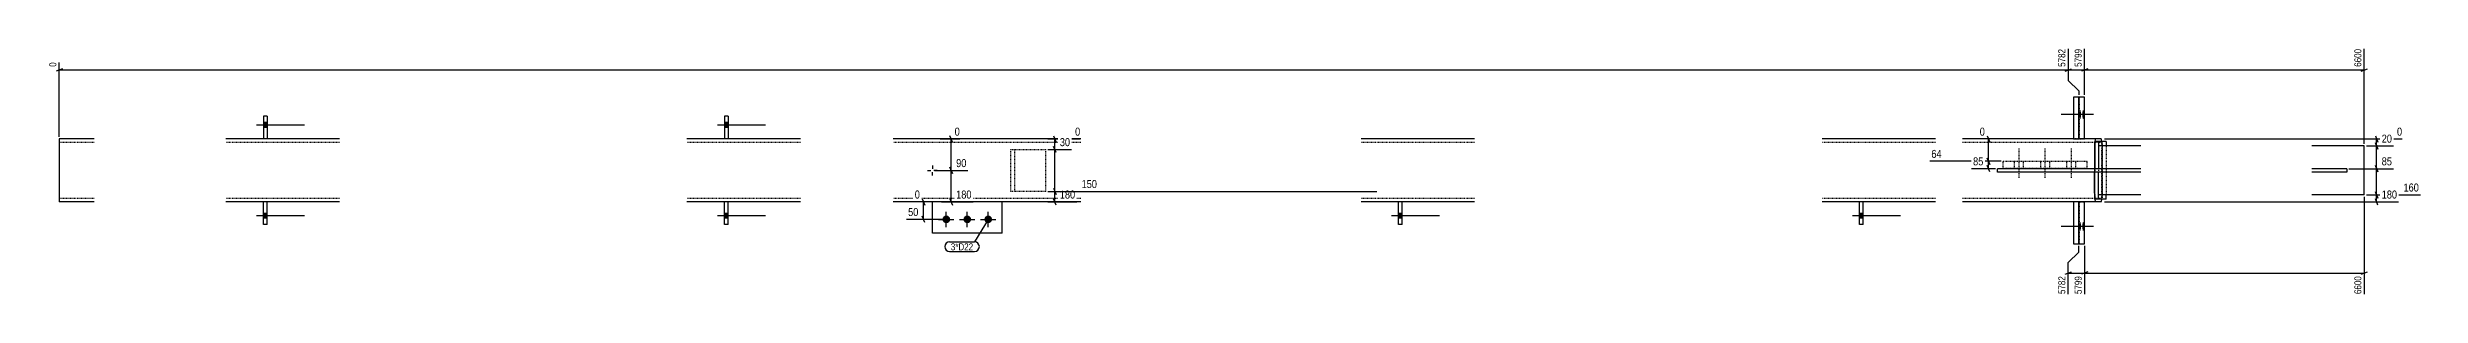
# Model space of a CAD drawing. Header units: millimetres. Extents: x 24 to 45421, y 9 to 1226.
# Drawn here: x 23905 to 30700, y 10 to 720 of the extents above; entities that cross this region are included whole.
import ezdxf

# ---------------------------------------------------------------- set-up
doc = ezdxf.new("R2010")
doc.units = ezdxf.units.MM
doc.linetypes.add('DXK_LINE_DOT2', pattern=[3.9198, 1.9599, -1.9599])
for name, color, linetype in [('MÅLSÆTNING', 7, 'Continuous'), ('STÅL', 7, 'Continuous'), ('TEKST', 7, 'Continuous')]:
    doc.layers.add(name, color=color, linetype=linetype)
doc.styles.add('Arial Narrow', font='ARIALN.TTF', dxfattribs={"height": 0.2})

msp = doc.modelspace()

# ---------------------------------------------------------------- hatches: boundary and pattern name
at = {"layer": 'STÅL', "linetype": 'Continuous'}
for points in [[(24533.8, 491.2), (24533.8, 505.2), (24523.8, 505.2), (24523.8, 491.2)], [(24533.8, 491.2), (24533.8, 505.2), (24523.8, 505.2), (24523.8, 491.2)], [(25853.8, 491.2), (25853.8, 505.2), (25843.8, 505.2), (25843.8, 491.2)], [(25853.8, 491.2), (25853.8, 505.2), (25843.8, 505.2), (25843.8, 491.2)], [(29722.9, 528.2), (29723, 530.9), (29723.1, 533.5), (29723.4, 535.8), (29723.7, 537.8), (29724.1, 539.4), (29724.5, 540.5), (29725, 541.1), (29725.5, 541.1), (29726, 540.5), (29726.4, 539.4), (29726.8, 537.8), (29727.2, 535.8), (29727.4, 533.5), (29727.5, 530.9), (29727.6, 528.2), (29727.5, 525.5), (29727.4, 522.9), (29727.2, 520.5), (29726.8, 518.5), (29726.4, 516.9), (29726, 515.8), (29725.5, 515.2), (29725, 515.2), (29724.5, 515.8), (29724.1, 516.9), (29723.7, 518.5), (29723.4, 520.5), (29723.1, 522.9), (29723, 525.5)], [(29731.5, 528.2), (29731.5, 530.9), (29731.7, 533.5), (29731.9, 535.8), (29732.3, 537.8), (29732.6, 539.4), (29733.1, 540.5), (29733.6, 541.1), (29734, 541.1), (29734.5, 540.5), (29734.9, 539.4), (29735.3, 537.8), (29735.7, 535.8), (29735.9, 533.5), (29736, 530.9), (29736.1, 528.2), (29736, 525.5), (29735.9, 522.9), (29735.7, 520.5), (29735.3, 518.5), (29734.9, 516.9), (29734.5, 515.8), (29734, 515.2), (29733.6, 515.2), (29733.1, 515.8), (29732.6, 516.9), (29732.3, 518.5), (29731.9, 520.5), (29731.7, 522.9), (29731.5, 525.5)], [(24523.8, 245.2), (24523.8, 231.2), (24533.8, 231.2), (24533.8, 245.2)], [(24523.8, 245.2), (24523.8, 231.2), (24533.8, 231.2), (24533.8, 245.2)], [(25843.8, 245.2), (25843.8, 231.2), (25853.8, 231.2), (25853.8, 245.2)], [(25843.8, 245.2), (25843.8, 231.2), (25853.8, 231.2), (25853.8, 245.2)], [(26478.8, 239.2, -1), (26478.8, 217.2, -1)], [(26538.8, 239.2, -1), (26538.8, 217.2, -1)], [(26598.8, 239.2, -1), (26598.8, 217.2, -1)], [(27773.8, 245.2), (27773.8, 231.2), (27783.8, 231.2), (27783.8, 245.2)], [(27773.8, 245.2), (27773.8, 231.2), (27783.8, 231.2), (27783.8, 245.2)], [(29093.8, 245.2), (29093.8, 231.2), (29103.8, 231.2), (29103.8, 245.2)], [(29093.8, 245.2), (29093.8, 231.2), (29103.8, 231.2), (29103.8, 245.2)], [(29722.9, 208.2), (29723, 210.9), (29723.1, 213.5), (29723.4, 215.8), (29723.7, 217.8), (29724.1, 219.4), (29724.5, 220.5), (29725, 221.1), (29725.5, 221.1), (29726, 220.5), (29726.4, 219.4), (29726.8, 217.8), (29727.2, 215.8), (29727.4, 213.5), (29727.5, 210.9), (29727.6, 208.2), (29727.5, 205.5), (29727.4, 202.9), (29727.2, 200.5), (29726.8, 198.5), (29726.4, 196.9), (29726, 195.8), (29725.5, 195.2), (29725, 195.2), (29724.5, 195.8), (29724.1, 196.9), (29723.7, 198.5), (29723.4, 200.5), (29723.1, 202.9), (29723, 205.5)], [(29731.5, 208.2), (29731.5, 210.9), (29731.7, 213.5), (29731.9, 215.8), (29732.3, 217.8), (29732.6, 219.4), (29733.1, 220.5), (29733.6, 221.1), (29734, 221.1), (29734.5, 220.5), (29734.9, 219.4), (29735.3, 217.8), (29735.7, 215.8), (29735.9, 213.5), (29736, 210.9), (29736.1, 208.2), (29736, 205.5), (29735.9, 202.9), (29735.7, 200.5), (29735.3, 198.5), (29734.9, 196.9), (29734.5, 195.8), (29734, 195.2), (29733.6, 195.2), (29733.1, 195.8), (29732.6, 196.9), (29732.3, 198.5), (29731.9, 200.5), (29731.7, 202.9), (29731.5, 205.5)]]:
    msp.add_hatch(color=96, dxfattribs=at).paths.add_polyline_path(points)

# ---------------------------------------------------------------- linework, layer by layer
at = {"layer": 'MÅLSÆTNING', "color": 7, "linetype": 'Continuous'}
for p, q in [((29691, 715.9), (29691, 625.8)), ((29738.1, 584.2), (29738.1, 715.9)), ((30538.8, 444.2), (30538.8, 715.9)), ((23947.8, 659.4), (23929.8, 652.2)), ((23938.8, 464.2), (23938.8, 677.6)), ((29682, 652.2), (29700, 659.4)), ((29691, 655.8), (29738.1, 655.8)), ((29691, 625.8), (29721, 595.8)), ((29691, 625.8), (29721, 595.8)), ((29747.1, 659.4), (29729.1, 652.2)), ((30529.8, 652.2), (30547.8, 659.4)), ((29721, 595.8), (29721, 584.2)), ((29721, 595.8), (29721, 584.2)), ((26461.3, 458.2), (26517.3, 458.2)), ((26496.1, 449.2), (26488.9, 467.2)), ((26769.8, 458.2), (26862.1, 458.2)), ((26769.8, 428.2), (26837.5, 428.2)), ((26769.8, 428.2), (26837.5, 428.2)), ((26785.7, 467.2), (26792.9, 449.2)), ((26792.9, 419.2), (26785.7, 437.2)), ((26792.9, 419.2), (26785.7, 437.2)), ((26789.3, 428.2), (26789.3, 458.2)), ((29500.4, 458.2), (29437.7, 458.2)), ((29459, 467.2), (29466.2, 449.2)), ((29462.6, 394.4), (29462.6, 458.2)), ((29794.5, 458.2), (30647, 458.2)), ((30570.6, 467.2), (30577.8, 449.2)), ((26444.8, 368.2), (26540.7, 368.2)), ((26496.1, 359.2), (26488.9, 377.2)), ((26492.5, 278.2), (26492.5, 368.2)), ((29499.2, 394.4), (29294.9, 394.4)), ((29499.2, 394.4), (29294.9, 394.4)), ((29482.8, 373.2), (29414.4, 373.2)), ((29466.2, 385.4), (29459, 403.4)), ((29459, 403.4), (29466.2, 385.4)), ((29466.2, 364.2), (29459, 382.2)), ((29462.6, 373.2), (29462.6, 394.4)), ((30494.8, 373.2), (30622.4, 373.2)), ((30570.6, 382.2), (30577.8, 364.2)), ((30574.2, 298.2), (30574.2, 373.2)), ((26432.8, 278.2), (26388.5, 278.2)), ((26409.7, 287.2), (26416.9, 269.2)), ((26413.3, 228.2), (26413.3, 278.2)), ((26465, 278.2), (26555.3, 278.2)), ((26488.9, 287.2), (26496.1, 269.2)), ((26769.8, 308.2), (27711, 308.2)), ((26769.8, 278.2), (26852.1, 278.2)), ((26785.7, 317.2), (26792.9, 299.2)), ((26792.9, 269.2), (26785.7, 287.2)), ((26789.3, 278.2), (26789.3, 308.2)), ((29794.5, 278.2), (30637, 278.2)), ((30538.8, 292.2), (30538.8, 14.4)), ((30544.8, 298.2), (30699.4, 298.2)), ((30544.8, 298.2), (30699.4, 298.2)), ((30577.8, 289.2), (30570.6, 307.2)), ((30570.6, 307.2), (30577.8, 289.2)), ((30577.8, 269.2), (30570.6, 287.2)), ((30574.2, 278.2), (30574.2, 298.2)), ((26472.8, 228.2), (26365.1, 228.2)), ((26416.9, 219.2), (26409.7, 237.2)), ((29721, 134.6), (29721, 152.2)), ((29738.1, 152.2), (29738.1, 14.4)), ((29738.1, 152.2), (29738.1, 14.4)), ((29682, 71), (29700, 78.2)), ((29691, 104.6), (29721, 134.6)), ((29691, 14.4), (29691, 104.6)), ((29691, 74.6), (29738.1, 74.6)), ((29747.1, 78.2), (29729.1, 71)), ((29747.1, 78.2), (29729.1, 71)), ((29738.1, 74.6), (30538.8, 74.6)), ((30529.8, 71), (30547.8, 78.2))]:
    msp.add_line(p, q, dxfattribs=at)
at = {"layer": 'STÅL', "color": 2, "linetype": 'Continuous'}
for p, q in [((29738.1, 578.2), (29706.1, 578.2)), ((29706.1, 578.2), (29706.1, 458.2)), ((29721, 458.2), (29721, 578.2)), ((29738.1, 458.2), (29738.1, 578.2)), ((24533.8, 523.2), (24523.8, 523.2)), ((24523.8, 523.2), (24523.8, 458.2)), ((24533.8, 523.2), (24533.8, 458.2)), ((25853.8, 523.2), (25843.8, 523.2)), ((25843.8, 523.2), (25843.8, 458.2)), ((25853.8, 523.2), (25853.8, 458.2)), ((23938.8, 458.2), (23938.8, 433.2)), ((24038.8, 458.2), (23938.8, 458.2)), ((23938.8, 433.2), (23938.8, 303.2)), ((24523.8, 458.2), (24416.3, 458.2)), ((24533.8, 458.2), (24523.8, 458.2)), ((24741.3, 458.2), (24533.8, 458.2)), ((25843.8, 458.2), (25736.3, 458.2)), ((25853.8, 458.2), (25843.8, 458.2)), ((26061.3, 458.2), (25853.8, 458.2)), ((26863.8, 458.2), (26326.8, 458.2)), ((27991.3, 458.2), (27666.3, 458.2)), ((29311.3, 458.2), (28986.3, 458.2)), ((29706.1, 458.2), (29388.8, 458.2)), ((29706.1, 458.2), (29721, 458.2)), ((29721.7, 458.2), (29721, 458.2)), ((29785.5, 458.2), (29721.7, 458.2)), ((29766.7, 442.7), (29766.4, 433.2)), ((29766.4, 433.2), (29766.4, 373.2)), ((29767.3, 450.8), (29766.7, 442.7)), ((29768.3, 456.3), (29767.3, 450.8)), ((29799.3, 450.7), (29767.4, 450.7)), ((29767.4, 450.7), (29767.4, 373.2)), ((29769.5, 458.2), (29768.3, 456.3)), ((29777.3, 450.7), (29777.3, 373.2)), ((29899.3, 438.2), (29777.5, 438.2)), ((29777.5, 438.2), (29777.5, 373.2)), ((29786.7, 456.3), (29785.5, 458.2)), ((29787.7, 450.8), (29786.7, 456.3)), ((29787.7, 450.7), (29787.7, 450.8)), ((29799.3, 450.7), (29799.3, 438.2)), ((30538.8, 438.2), (30388.8, 438.2)), ((30538.8, 298.2), (30538.8, 438.2)), ((29488.8, 363.2), (29488.8, 373.2)), ((29899.3, 373.2), (29488.8, 373.2)), ((29899.3, 363.2), (29488.8, 363.2)), ((29766.4, 303.2), (29766.4, 363.2)), ((29767.4, 285.7), (29767.4, 363.2)), ((29777.3, 285.7), (29777.3, 363.2)), ((29777.5, 298.2), (29777.5, 363.2)), ((30488.8, 373.2), (30388.8, 373.2)), ((30488.8, 363.2), (30388.8, 363.2)), ((30488.8, 373.2), (30488.8, 363.2)), ((23938.8, 303.2), (23938.8, 278.2)), ((24038.8, 278.2), (23938.8, 278.2)), ((24523.8, 278.2), (24416.3, 278.2)), ((24533.8, 278.2), (24523.8, 278.2)), ((24523.8, 213.2), (24523.8, 278.2)), ((24533.8, 213.2), (24533.8, 278.2)), ((24741.3, 278.2), (24533.8, 278.2)), ((25843.8, 278.2), (25736.3, 278.2)), ((25853.8, 278.2), (25843.8, 278.2)), ((25843.8, 213.2), (25843.8, 278.2)), ((25853.8, 213.2), (25853.8, 278.2)), ((26061.3, 278.2), (25853.8, 278.2)), ((26863.8, 278.2), (26326.8, 278.2)), ((26438.8, 188.2), (26438.8, 278.2)), ((26638.8, 188.2), (26638.8, 278.2)), ((27773.8, 278.2), (27666.3, 278.2)), ((27783.8, 278.2), (27773.8, 278.2)), ((27773.8, 213.2), (27773.8, 278.2)), ((27783.8, 213.2), (27783.8, 278.2)), ((27991.3, 278.2), (27783.8, 278.2)), ((29093.8, 278.2), (28986.3, 278.2)), ((29103.8, 278.2), (29093.8, 278.2)), ((29093.8, 213.2), (29093.8, 278.2)), ((29103.8, 213.2), (29103.8, 278.2)), ((29311.3, 278.2), (29103.8, 278.2)), ((29706.1, 278.2), (29388.8, 278.2)), ((29706.1, 278.2), (29706.1, 158.2)), ((29721, 278.2), (29706.1, 278.2)), ((29721.7, 278.2), (29721, 278.2)), ((29721, 158.2), (29721, 278.2)), ((29785.5, 278.2), (29721.7, 278.2)), ((29738.1, 158.2), (29738.1, 278.2)), ((29766.4, 303.2), (29766.7, 293.6)), ((29766.7, 293.6), (29767.3, 285.5)), ((29767.3, 285.5), (29768.3, 280.1)), ((29799.3, 285.7), (29767.4, 285.7)), ((29768.3, 280.1), (29769.5, 278.2)), ((29899.3, 298.2), (29777.5, 298.2)), ((29785.5, 278.2), (29786.7, 280.1)), ((29786.7, 280.1), (29787.7, 285.5)), ((29787.7, 285.5), (29787.7, 285.7)), ((29799.3, 285.7), (29799.3, 298.2)), ((30538.8, 298.2), (30388.8, 298.2)), ((24533.8, 213.2), (24523.8, 213.2)), ((25853.8, 213.2), (25843.8, 213.2)), ((27783.8, 213.2), (27773.8, 213.2)), ((29103.8, 213.2), (29093.8, 213.2)), ((26638.8, 188.2), (26438.8, 188.2)), ((29706.1, 158.2), (29738.1, 158.2))]:
    msp.add_line(p, q, dxfattribs=at)
at = {"layer": 'STÅL', "color": 7, "linetype": 'DXK_LINE_DOT2'}
for p, q in [((29723.2, 458.2), (29723.2, 578.2)), ((23938.8, 458.2), (23938.8, 450.8)), ((24038.8, 448.2), (23938.8, 448.2)), ((24741.3, 448.2), (24416.3, 448.2)), ((24533.8, 458.2), (24523.8, 458.2)), ((26061.3, 448.2), (25736.3, 448.2)), ((25853.8, 458.2), (25843.8, 458.2)), ((26863.8, 448.2), (26326.8, 448.2)), ((26663.8, 308.2), (26663.8, 428.2)), ((26663.8, 428.2), (26763.8, 428.2)), ((26673.8, 428.2), (26673.8, 308.2)), ((26763.8, 308.2), (26763.8, 428.2)), ((27991.3, 448.2), (27666.3, 448.2)), ((29311.3, 448.2), (28986.3, 448.2)), ((29785.5, 448.2), (29388.8, 448.2)), ((29721, 458.2), (29706.1, 458.2)), ((29721, 458.2), (29738.1, 458.2)), ((29767.7, 433.2), (29767.8, 438.9)), ((29767.7, 303.2), (29767.7, 433.2)), ((29767.8, 438.9), (29768.2, 443.8)), ((29768.2, 443.8), (29768.8, 447)), ((29768.8, 447), (29769.5, 448.2)), ((29785.5, 448.2), (29786.2, 447)), ((29786.2, 447), (29786.8, 443.8)), ((29786.8, 443.8), (29787.2, 438.9)), ((29787.2, 438.9), (29787.3, 433.2)), ((29787.3, 303.2), (29787.3, 433.2)), ((29788.3, 442.7), (29787.7, 450.7)), ((29788.5, 433.2), (29788.3, 442.7)), ((29788.5, 303.2), (29788.5, 433.2)), ((29789.4, 285.7), (29789.4, 450.7)), ((29799.3, 438.2), (29799.3, 298.2)), ((29505.2, 374.4), (29505.2, 394.4)), ((29505.2, 394.4), (29745.2, 394.4)), ((29505.2, 374.4), (29745.2, 374.4)), ((29745.2, 374.4), (29745.2, 394.4)), ((29766.4, 373.2), (29766.4, 363.2)), ((29767.4, 373.2), (29767.4, 363.2)), ((29777.3, 373.2), (29777.3, 363.2)), ((29777.5, 373.2), (29777.5, 363.2)), ((24038.8, 288.2), (23938.8, 288.2)), ((24741.3, 288.2), (24416.3, 288.2)), ((24533.8, 278.2), (24523.8, 278.2)), ((26061.3, 288.2), (25736.3, 288.2)), ((25853.8, 278.2), (25843.8, 278.2)), ((26863.8, 288.2), (26326.8, 288.2)), ((26638.8, 278.2), (26438.8, 278.2)), ((26763.8, 308.2), (26663.8, 308.2)), ((27991.3, 288.2), (27666.3, 288.2)), ((27783.8, 278.2), (27773.8, 278.2)), ((29311.3, 288.2), (28986.3, 288.2)), ((29103.8, 278.2), (29093.8, 278.2)), ((29785.5, 288.2), (29388.8, 288.2)), ((29721, 278.2), (29706.1, 278.2)), ((29721, 278.2), (29738.1, 278.2)), ((29723.2, 158.2), (29723.2, 278.2)), ((29767.8, 297.4), (29767.7, 303.2)), ((29768.2, 292.6), (29767.8, 297.4)), ((29768.8, 289.3), (29768.2, 292.6)), ((29769.5, 288.2), (29768.8, 289.3)), ((29786.2, 289.3), (29785.5, 288.2)), ((29786.8, 292.6), (29786.2, 289.3)), ((29787.2, 297.4), (29786.8, 292.6)), ((29787.3, 303.2), (29787.2, 297.4)), ((29787.7, 285.7), (29788.3, 293.6)), ((29788.3, 293.6), (29788.5, 303.2))]:
    msp.add_line(p, q, dxfattribs=at)
at = {"layer": 'STÅL', "color": 96, "linetype": 'Continuous'}
for p, q in [((24641.3, 498.2), (24503.8, 498.2)), ((24641.3, 498.2), (24503.8, 498.2)), ((24533.8, 505.2), (24523.8, 505.2)), ((24533.8, 505.2), (24523.8, 505.2)), ((24533.8, 491.2), (24523.8, 491.2)), ((24533.8, 491.2), (24523.8, 491.2)), ((25961.3, 498.2), (25823.8, 498.2)), ((25961.3, 498.2), (25823.8, 498.2)), ((25853.8, 505.2), (25843.8, 505.2)), ((25853.8, 505.2), (25843.8, 505.2)), ((25853.8, 491.2), (25843.8, 491.2)), ((25853.8, 491.2), (25843.8, 491.2)), ((29755, 528.2), (29670.7, 528.2)), ((29763.6, 528.2), (29679.2, 528.2)), ((26424.8, 368.2), (26434.1, 368.2)), ((26438.8, 382.2), (26438.8, 372.8)), ((26438.8, 354.2), (26438.8, 363.5)), ((26452.8, 368.2), (26443.5, 368.2)), ((24641.3, 238.2), (24503.8, 238.2)), ((24641.3, 238.2), (24503.8, 238.2)), ((24533.8, 245.2), (24523.8, 245.2)), ((24533.8, 245.2), (24523.8, 245.2)), ((24533.8, 231.2), (24523.8, 231.2)), ((24533.8, 231.2), (24523.8, 231.2)), ((25961.3, 238.2), (25823.8, 238.2)), ((25961.3, 238.2), (25823.8, 238.2)), ((25853.8, 245.2), (25843.8, 245.2)), ((25853.8, 245.2), (25843.8, 245.2)), ((25853.8, 231.2), (25843.8, 231.2)), ((25853.8, 231.2), (25843.8, 231.2)), ((26456.8, 228.2), (26500.8, 228.2)), ((26478.8, 206.2), (26478.8, 250.2)), ((26516.8, 228.2), (26560.8, 228.2)), ((26538.8, 206.2), (26538.8, 250.2)), ((26576.8, 228.2), (26620.8, 228.2)), ((26598.8, 206.2), (26598.8, 250.2)), ((27891.3, 238.2), (27753.8, 238.2)), ((27891.3, 238.2), (27753.8, 238.2)), ((27783.8, 245.2), (27773.8, 245.2)), ((27783.8, 245.2), (27773.8, 245.2)), ((27783.8, 231.2), (27773.8, 231.2)), ((27783.8, 231.2), (27773.8, 231.2)), ((29211.3, 238.2), (29073.8, 238.2)), ((29211.3, 238.2), (29073.8, 238.2)), ((29103.8, 245.2), (29093.8, 245.2)), ((29103.8, 245.2), (29093.8, 245.2)), ((29103.8, 231.2), (29093.8, 231.2)), ((29103.8, 231.2), (29093.8, 231.2)), ((29755, 208.2), (29670.7, 208.2)), ((29763.6, 208.2), (29679.2, 208.2))]:
    msp.add_line(p, q, dxfattribs=at)
at = {"layer": 'STÅL', "color": 96, "linetype": 'DXK_LINE_DOT2'}
for p, q in [((29550.2, 346.9), (29550.2, 431.9)), ((29625.2, 346.9), (29625.2, 431.9)), ((29700.2, 346.9), (29700.2, 431.9)), ((29537.2, 374.4), (29537.2, 394.4)), ((29563.2, 374.4), (29563.2, 394.4)), ((29612.2, 374.4), (29612.2, 394.4)), ((29638.2, 374.4), (29638.2, 394.4)), ((29687.2, 374.4), (29687.2, 394.4)), ((29713.2, 374.4), (29713.2, 394.4))]:
    msp.add_line(p, q, dxfattribs=at)

# ---------------------------------------------------------------- next in the draw order: wipeouts: each hides what was drawn before it
at = {"color": 0, "linetype": 'Continuous'}
for points in [[(29733.9, 720.1), (29704.5, 720.1), (29704.5, 660.6), (29733.9, 660.6)], [(26866.9, 463), (26866.9, 496.6), (26842.7, 496.6), (26842.7, 463)], [(29457.2, 463), (29457.2, 496.6), (29432.9, 496.6), (29432.9, 463)], [(30622.8, 378), (30622.8, 411.6), (30583.9, 411.6), (30583.9, 378)], [(26541.1, 373), (26541.1, 406.6), (26502.2, 406.6), (26502.2, 373)], [(27711.4, 313), (27711.4, 346.6), (26861.4, 346.6), (26861.4, 313)], [(26407.9, 283), (26407.9, 316.6), (26383.7, 316.6), (26383.7, 283)], [(26555.7, 283), (26555.7, 316.6), (26502.2, 316.6), (26502.2, 283)], [(30699.8, 303), (30699.8, 336.6), (30646.3, 336.6), (30646.3, 303)], [(29733.9, 69.8), (29704.5, 69.8), (29704.5, 10.2), (29733.9, 10.2)], [(30534.6, 69.8), (30505.2, 69.8), (30505.2, 10.2), (30534.6, 10.2)]]:
    msp.add_wipeout(points, dxfattribs=at).dxf.layer = 'MÅLSÆTNING'
at = {"color": 0}
msp.add_wipeout([(26555.7, 139.6), (26555.7, 160.6), (26491.8, 160.6), (26491.8, 139.6)], dxfattribs=at).dxf.layer = 'TEKST'

# ---------------------------------------------------------------- next in the draw order: linework, layer by layer
at = {"layer": 'MÅLSÆTNING', "color": 7, "linetype": 'Continuous'}
for p, q in [((29691, 715.9), (29691, 625.8)), ((29738.1, 584.2), (29738.1, 715.9)), ((23938.8, 655.8), (29691, 655.8)), ((29682, 652.2), (29700, 659.4)), ((29747.1, 659.4), (29729.1, 652.2)), ((29738.1, 655.8), (30538.8, 655.8)), ((26492.5, 368.2), (26492.5, 458.2)), ((30544.8, 438.2), (30622.4, 438.2)), ((30577.8, 429.2), (30570.6, 447.2)), ((30570.6, 447.2), (30577.8, 429.2)), ((30574.2, 438.2), (30574.2, 458.2)), ((30574.2, 373.2), (30574.2, 438.2)), ((26444.8, 368.2), (26540.7, 368.2)), ((26488.9, 377.2), (26496.1, 359.2)), ((30494.8, 373.2), (30622.4, 373.2)), ((30577.8, 364.2), (30570.6, 382.2))]:
    msp.add_line(p, q, dxfattribs=at)

# ---------------------------------------------------------------- next in the draw order: texts
at = {"layer": 'MÅLSÆTNING', "color": 3, "linetype": 'Continuous', "style": 'Arial Narrow'}
for s, p in [('5799', (29729.7, 664.8)), ('6600', (30530.4, 14.4))]:
    msp.add_text(s, height=20.04, rotation=90.00021, dxfattribs=at).set_placement(p)
for s, height, p in [('0', 22.9, (26847.5, 467.8)), ('0', 22.9, (29437.7, 467.8)), ('90', 22.91, (26507, 377.8)), ('85', 22.91, (30588.7, 382.8)), ('180', 22.91, (26507, 287.8))]:
    msp.add_text(s, height=height, dxfattribs=at).set_placement(p)

# ---------------------------------------------------------------- next in the draw order: wipeouts: each hides what was drawn before it
at = {"color": 0, "linetype": 'Continuous'}
for points in [[(29404.8, 399.2), (29404.8, 432.8), (29294.4, 432.8), (29294.4, 399.2)], [(26852.5, 283), (26852.5, 316.6), (26799, 316.6), (26799, 283)], [(30637.4, 283), (30637.4, 316.6), (30583.9, 316.6), (30583.9, 283)], [(26403.5, 233), (26403.5, 266.6), (26364.7, 266.6), (26364.7, 233)], [(29686.8, 69.8), (29657.4, 69.8), (29657.4, 10.2), (29686.8, 10.2)]]:
    msp.add_wipeout(points, dxfattribs=at).dxf.layer = 'MÅLSÆTNING'
at = {"color": 0}
msp.add_wipeout([(26555.7, 139.6), (26555.7, 160.6), (26491.8, 160.6), (26491.8, 139.6)], dxfattribs=at).dxf.layer = 'TEKST'

# ---------------------------------------------------------------- next in the draw order: linework, layer by layer
at = {"layer": 'MÅLSÆTNING', "color": 7, "linetype": 'Continuous'}
for p, q in [((26789.3, 308.2), (26789.3, 428.2)), ((26769.8, 308.2), (27711, 308.2)), ((26785.7, 317.2), (26792.9, 299.2))]:
    msp.add_line(p, q, dxfattribs=at)
at = {"layer": 'TEKST', "color": 7, "linetype": 'Continuous'}
for p, q in [((26598.8, 228.2), (26559.3, 164.2)), ((26488.2, 164.2), (26559.3, 164.2)), ((26488.2, 136), (26559.3, 136))]:
    msp.add_line(p, q, dxfattribs=at)
for centre, start, end in [((26488.2, 150.1), 90, 270), ((26559.3, 150.1), 270, 90)]:
    msp.add_arc(centre, 14.1, start, end, dxfattribs=at)

# ---------------------------------------------------------------- next in the draw order: texts
at = {"layer": 'MÅLSÆTNING', "color": 3, "linetype": 'Continuous', "style": 'Arial Narrow'}
for s, height, p in [('64', 22.91, (29299.2, 404)), ('150', 22.91, (26866.2, 317.8)), ('0', 22.9, (26388.5, 287.8)), ('180', 22.91, (26803.8, 287.8)), ('180', 22.91, (30588.7, 287.8)), ('160', 22.91, (30651.1, 307.8)), ('50', 22.91, (26369.5, 237.8))]:
    msp.add_text(s, height=height, dxfattribs=at).set_placement(p)
for s, p in [('5782', (29682.6, 14.4)), ('5799', (29729.7, 14.4))]:
    msp.add_text(s, height=20.04, rotation=90.00021, dxfattribs=at).set_placement(p)
at = {"layer": 'TEKST', "color": 3, "style": 'Arial Narrow'}
msp.add_text('3*D22', height=20.04, dxfattribs=at).set_placement((26491.8, 139.6))

# ---------------------------------------------------------------- next in the draw order: wipeouts: each hides what was drawn before it
at = {"color": 0, "linetype": 'Continuous'}
for points in [[(23934.6, 681.8), (23905.2, 681.8), (23905.2, 660.6), (23934.6, 660.6)], [(29686.8, 720.1), (29657.4, 720.1), (29657.4, 660.6), (29686.8, 660.6)], [(30534.6, 720.1), (30505.2, 720.1), (30505.2, 660.6), (30534.6, 660.6)], [(26522.1, 463), (26522.1, 496.6), (26497.9, 496.6), (26497.9, 463)], [(30651.8, 463), (30651.8, 496.6), (30627.6, 496.6), (30627.6, 463)], [(29452.8, 378), (29452.8, 411.6), (29413.9, 411.6), (29413.9, 378)]]:
    msp.add_wipeout(points, dxfattribs=at).dxf.layer = 'MÅLSÆTNING'

# ---------------------------------------------------------------- next in the draw order: linework, layer by layer
at = {"layer": 'MÅLSÆTNING', "color": 7, "linetype": 'Continuous'}
msp.add_line((30544.8, 438.2), (30622.4, 438.2), dxfattribs=at)

# ---------------------------------------------------------------- next in the draw order: texts
at = {"layer": 'MÅLSÆTNING', "color": 3, "linetype": 'Continuous', "style": 'Arial Narrow'}
for s, height, p in [('5782', 20.04, (29682.6, 664.8)), ('6600', 20.04, (30530.4, 664.8)), ('0', 20, (23930.4, 664.8))]:
    msp.add_text(s, height=height, rotation=90.00021, dxfattribs=at).set_placement(p)
for s, height, p in [('0', 22.9, (26502.7, 467.8)), ('0', 22.9, (30632.4, 467.8)), ('85', 22.91, (29418.7, 382.8))]:
    msp.add_text(s, height=height, dxfattribs=at).set_placement(p)

# ---------------------------------------------------------------- next in the draw order: wipeouts: each hides what was drawn before it
at = {"color": 0, "linetype": 'Continuous'}
msp.add_wipeout([(26837.9, 433), (26837.9, 466.6), (26799, 466.6), (26799, 433)], dxfattribs=at).dxf.layer = 'MÅLSÆTNING'

# ---------------------------------------------------------------- next in the draw order: texts
at = {"layer": 'MÅLSÆTNING', "color": 3, "linetype": 'Continuous', "style": 'Arial Narrow'}
msp.add_text('30', height=22.91, dxfattribs=at).set_placement((26803.8, 437.8))

# ---------------------------------------------------------------- next in the draw order: wipeouts: each hides what was drawn before it
at = {"color": 0, "linetype": 'Continuous'}
msp.add_wipeout([(30622.8, 443), (30622.8, 476.6), (30583.9, 476.6), (30583.9, 443)], dxfattribs=at).dxf.layer = 'MÅLSÆTNING'

# ---------------------------------------------------------------- next in the draw order: texts
at = {"layer": 'MÅLSÆTNING', "color": 3, "linetype": 'Continuous', "style": 'Arial Narrow'}
msp.add_text('20', height=22.91, dxfattribs=at).set_placement((30588.7, 447.8))

doc.saveas('drawing.dxf')
